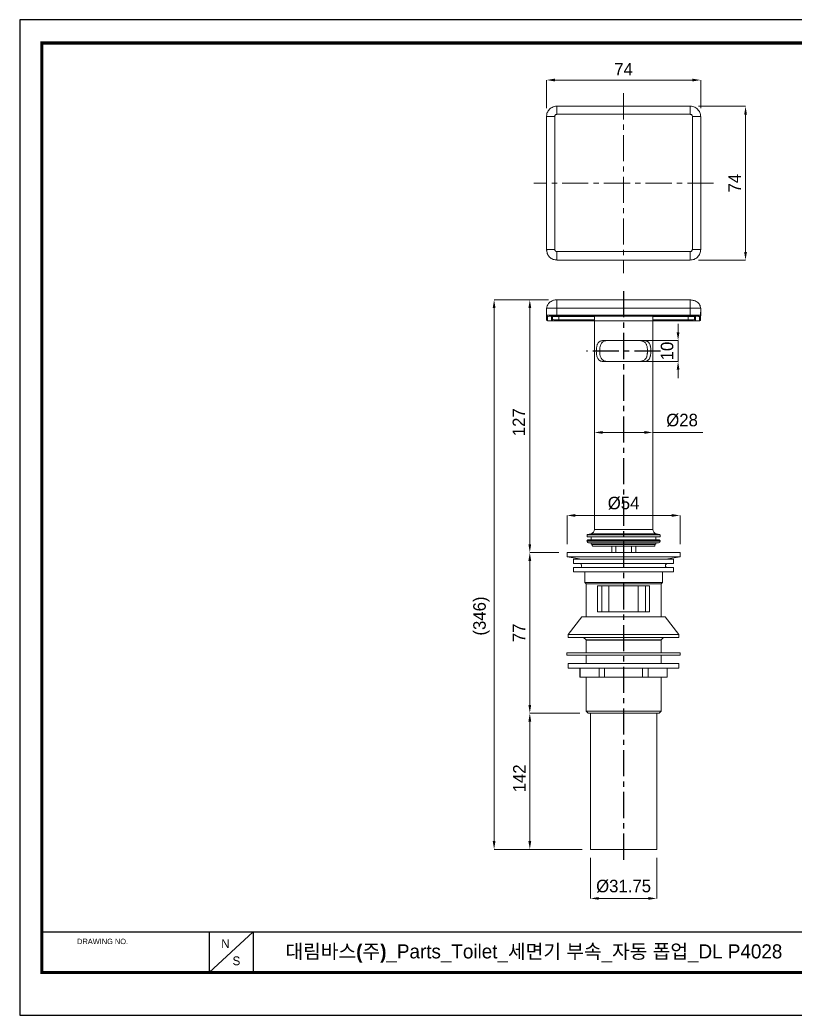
# Model space of a CAD drawing. Extents: x 0 to 651, y 0 to 477.
# Drawn here: x 0 to 371.7, y 0 to 477 of the extents above; entities that cross this region are included whole.
import ezdxf

# ---------------------------------------------------------------- set-up
doc = ezdxf.new("R2010")
doc.units = 0
doc.header["$LTSCALE"] = 10
doc.header["$MEASUREMENT"] = 0
doc.header["$PDMODE"] = 3
doc.header["$PDSIZE"] = -10
doc.linetypes.add('CENTER', pattern=[2, 1.25, -0.25, 0.25, -0.25])
doc.layers.get('0').update_dxf_attribs({"linetype": 'CONTINUOUS'})
doc.layers.get('DEFPOINTS').update_dxf_attribs({"linetype": 'CONTINUOUS'})
doc.styles.add('Daelim Dimension', font='')
doc.styles.get('Daelim Dimension').set_extended_font_data('나눔고딕')
doc.dimstyles.new('DEFAULT', dxfattribs={"dimscale": 2, "dimtxt": 2, "dimasz": 2, "dimexe": 0, "dimexo": 2, "dimgap": 1, "dimtad": 1, "dimdec": 0, "dimzin": 9, "dimdsep": 46, "dimtxsty": 'Daelim Dimension', "dimcen": 0.5, "dimclrd": 5, "dimclre": 5, "dimclrt": 256, "dimadec": 1, "dimazin": 0, "dimtfac": 1, "dimtdec": 0, "dimtix": 1, "dimtmove": 0, "dimatfit": 3, "dimfxl": 1, "dimtolj": 1, "dimtzin": 1, "dimlwd": 9, "dimlwe": 9, "dimarcsym": 0})

# ---------------------------------------------------------------- blocks, each defined once
blk = doc.blocks.new('*D1')
at = {"color": 5, "lineweight": 9, "ltscale": 0.5, "transparency": 16777216}
for p, q in [((325.42, 435.63), (347.93, 435.63)), ((347.93, 431.63), (347.93, 365.83)), ((325.42, 361.83), (347.93, 361.83))]:
    blk.add_line(p, q, dxfattribs=at)
at = {"color": 5, "ltscale": 0.5, "transparency": 16777216}
for points in [[(347.27, 431.63), (348.6, 431.63), (347.93, 435.63)], [(347.27, 365.83), (348.6, 365.83), (347.93, 361.83)]]:
    blk.add_solid(points, dxfattribs=at)
at = {"layer": 'DEFPOINTS', "color": 0, "ltscale": 0.5, "transparency": 16777216}
for p in [(321.42, 435.63), (321.42, 361.83), (347.93, 361.83)]:
    blk.add_point(p, dxfattribs=at)
at = {"color": 7, "ltscale": 0.5, "transparency": 16777216, "insert": (342.73, 398.73), "char_height": 6, "attachment_point": 5, "rotation": 90, "style": 'Daelim Dimension'}
blk.add_mtext('\\A1;74', dxfattribs=at)
blk = doc.blocks.new('*D2')
at = {"color": 5, "lineweight": 9, "ltscale": 0.5, "transparency": 16777216}
for p, q in [((252.49, 434.63), (252.49, 448.18)), ((256.49, 448.18), (322.42, 448.18)), ((326.42, 434.63), (326.42, 448.18))]:
    blk.add_line(p, q, dxfattribs=at)
at = {"color": 5, "ltscale": 0.5, "transparency": 16777216}
for points in [[(256.49, 448.84), (256.49, 447.51), (252.49, 448.18)], [(322.42, 448.84), (322.42, 447.51), (326.42, 448.18)]]:
    blk.add_solid(points, dxfattribs=at)
at = {"layer": 'DEFPOINTS', "color": 0, "ltscale": 0.5, "transparency": 16777216}
for p in [(326.42, 448.18), (252.49, 430.63), (326.42, 430.63)]:
    blk.add_point(p, dxfattribs=at)
at = {"color": 7, "ltscale": 0.5, "transparency": 16777216, "insert": (289.45, 453.38), "char_height": 6, "attachment_point": 5, "style": 'Daelim Dimension'}
blk.add_mtext('\\A1;74', dxfattribs=at)
blk = doc.blocks.new('*D0')
at = {"color": 5, "lineweight": 9, "ltscale": 0.5, "transparency": 16777216}
for p, q in [((273.58, 75.45), (273.58, 55.92)), ((305.33, 75.45), (305.33, 55.92)), ((277.58, 55.92), (301.33, 55.92))]:
    blk.add_line(p, q, dxfattribs=at)
at = {"color": 5, "ltscale": 0.5, "transparency": 16777216}
for points in [[(277.58, 56.59), (277.58, 55.26), (273.58, 55.92)], [(301.33, 56.59), (301.33, 55.26), (305.33, 55.92)]]:
    blk.add_solid(points, dxfattribs=at)
at = {"layer": 'DEFPOINTS', "color": 0, "ltscale": 0.5, "transparency": 16777216}
for p in [(273.58, 79.45), (305.33, 79.45), (305.33, 55.92)]:
    blk.add_point(p, dxfattribs=at)
at = {"color": 7, "ltscale": 0.5, "transparency": 16777216, "insert": (289.45, 61.76), "char_height": 6, "attachment_point": 5, "style": 'Daelim Dimension'}
blk.add_mtext('\\A1;%%C31.75', dxfattribs=at)
blk = doc.blocks.new('*D3')
at = {"color": 5, "lineweight": 9, "ltscale": 0.5, "transparency": 16777216}
for p, q in [((258.35, 221.68), (244.49, 221.68)), ((244.49, 217.68), (244.49, 148.68)), ((268.45, 144.68), (244.49, 144.68))]:
    blk.add_line(p, q, dxfattribs=at)
at = {"color": 5, "ltscale": 0.5, "transparency": 16777216}
for points in [[(243.82, 217.68), (245.16, 217.68), (244.49, 221.68)], [(243.82, 148.68), (245.16, 148.68), (244.49, 144.68)]]:
    blk.add_solid(points, dxfattribs=at)
at = {"layer": 'DEFPOINTS', "color": 0, "ltscale": 0.5, "transparency": 16777216}
for p in [(262.35, 221.68), (244.49, 144.68), (272.45, 144.68)]:
    blk.add_point(p, dxfattribs=at)
at = {"color": 7, "ltscale": 0.5, "transparency": 16777216, "insert": (239.29, 183.18), "char_height": 6, "attachment_point": 5, "rotation": 90, "style": 'Daelim Dimension'}
blk.add_mtext('\\A1;77', dxfattribs=at)
blk = doc.blocks.new('*D4')
at = {"color": 5, "lineweight": 9, "ltscale": 0.5, "transparency": 16777216}
for p, q in [((262.35, 225.68), (262.35, 239.49)), ((266.35, 239.49), (312.55, 239.49)), ((316.55, 225.68), (316.55, 239.49))]:
    blk.add_line(p, q, dxfattribs=at)
at = {"color": 5, "ltscale": 0.5, "transparency": 16777216}
for points in [[(266.35, 240.15), (266.35, 238.82), (262.35, 239.49)], [(312.55, 240.15), (312.55, 238.82), (316.55, 239.49)]]:
    blk.add_solid(points, dxfattribs=at)
at = {"layer": 'DEFPOINTS', "color": 0, "ltscale": 0.5, "transparency": 16777216}
for p in [(316.55, 239.49), (262.35, 221.68), (316.55, 221.68)]:
    blk.add_point(p, dxfattribs=at)
at = {"color": 7, "ltscale": 0.5, "transparency": 16777216, "insert": (289.45, 245.32), "char_height": 6, "attachment_point": 5, "style": 'Daelim Dimension'}
blk.add_mtext('\\A1;%%c54', dxfattribs=at)
blk = doc.blocks.new('*D5')
at = {"color": 5, "lineweight": 9, "ltscale": 0.5, "transparency": 16777216}
for p, q in [((315.58, 327.29), (315.58, 331.29)), ((293.45, 323.29), (315.58, 323.29)), ((315.58, 323.29), (315.58, 313.29)), ((293.45, 313.29), (315.58, 313.29)), ((315.58, 309.29), (315.58, 305.29))]:
    blk.add_line(p, q, dxfattribs=at)
at = {"color": 5, "ltscale": 0.5, "transparency": 16777216}
for points in [[(314.91, 327.29), (316.24, 327.29), (315.58, 323.29)], [(314.91, 309.29), (316.24, 309.29), (315.58, 313.29)]]:
    blk.add_solid(points, dxfattribs=at)
at = {"layer": 'DEFPOINTS', "color": 0, "ltscale": 0.5, "transparency": 16777216}
for p in [(289.45, 323.29), (289.45, 313.29), (315.58, 313.29)]:
    blk.add_point(p, dxfattribs=at)
at = {"color": 7, "ltscale": 0.5, "transparency": 16777216, "insert": (310.33, 318.29), "char_height": 6, "attachment_point": 5, "rotation": 90, "style": 'Daelim Dimension'}
blk.add_mtext('\\A1;10', dxfattribs=at)
blk = doc.blocks.new('*D6')
at = {"color": 5, "lineweight": 9, "ltscale": 0.5, "transparency": 16777216}
for p, q in [((275.45, 278.79), (275.45, 279.27)), ((279.45, 279.27), (299.45, 279.27)), ((303.45, 278.79), (303.45, 279.27)), ((303.45, 279.27), (327.53, 279.27))]:
    blk.add_line(p, q, dxfattribs=at)
at = {"color": 5, "ltscale": 0.5, "transparency": 16777216}
for points in [[(279.45, 279.94), (279.45, 278.61), (275.45, 279.27)], [(299.45, 279.94), (299.45, 278.61), (303.45, 279.27)]]:
    blk.add_solid(points, dxfattribs=at)
at = {"layer": 'DEFPOINTS', "color": 0, "ltscale": 0.5, "transparency": 16777216}
for p in [(275.45, 282.79), (303.45, 282.79), (303.45, 279.27)]:
    blk.add_point(p, dxfattribs=at)
at = {"color": 7, "ltscale": 0.5, "transparency": 16777216, "insert": (317.5, 285.1), "char_height": 6, "attachment_point": 5, "style": 'Daelim Dimension'}
blk.add_mtext('\\A1;%%c28', dxfattribs=at)
blk = doc.blocks.new('*D8')
at = {"color": 5, "lineweight": 9, "ltscale": 0.5, "transparency": 16777216}
for p, q in [((253.48, 342.89), (244.49, 342.89)), ((244.49, 225.68), (244.49, 338.89)), ((258.35, 221.68), (244.49, 221.68))]:
    blk.add_line(p, q, dxfattribs=at)
at = {"color": 5, "ltscale": 0.5, "transparency": 16777216}
for points in [[(243.82, 338.89), (245.16, 338.89), (244.49, 342.89)], [(243.82, 225.68), (245.16, 225.68), (244.49, 221.68)]]:
    blk.add_solid(points, dxfattribs=at)
at = {"layer": 'DEFPOINTS', "color": 0, "ltscale": 0.5, "transparency": 16777216}
for p in [(244.49, 342.89), (257.48, 342.89), (262.35, 221.68)]:
    blk.add_point(p, dxfattribs=at)
at = {"color": 7, "ltscale": 0.5, "transparency": 16777216, "insert": (239.25, 284.15), "char_height": 6, "attachment_point": 5, "rotation": 90, "style": 'Daelim Dimension'}
blk.add_mtext('\\A1;127', dxfattribs=at)
blk = doc.blocks.new('*D9')
at = {"color": 5, "lineweight": 9, "ltscale": 0.5, "transparency": 16777216}
for p, q in [((253.48, 342.89), (227.38, 342.89)), ((227.38, 338.89), (227.38, 83.45)), ((269.58, 79.45), (227.38, 79.45))]:
    blk.add_line(p, q, dxfattribs=at)
at = {"color": 5, "ltscale": 0.5, "transparency": 16777216}
for points in [[(226.71, 338.89), (228.05, 338.89), (227.38, 342.89)], [(226.71, 83.45), (228.05, 83.45), (227.38, 79.45)]]:
    blk.add_solid(points, dxfattribs=at)
at = {"layer": 'DEFPOINTS', "color": 0, "ltscale": 0.5, "transparency": 16777216}
for p in [(257.48, 342.89), (227.38, 79.45), (273.58, 79.45)]:
    blk.add_point(p, dxfattribs=at)
at = {"color": 7, "ltscale": 0.5, "transparency": 16777216, "insert": (221.27, 191.27), "char_height": 6, "attachment_point": 5, "rotation": 90, "style": 'Daelim Dimension'}
blk.add_mtext('\\A1;(346)', dxfattribs=at)

msp = doc.modelspace()

# ---------------------------------------------------------------- linework, layer by layer
at = {"color": 1, "linetype": 'CENTER', "lineweight": 0}
for p, q in [((289.45, 441.81), (289.45, 355.65)), ((332.53, 398.73), (246.37, 398.73))]:
    msp.add_line(p, q, dxfattribs=at)
at = {"color": 7, "linetype": 'Continuous', "lineweight": 15}
for p, q in [((321.42, 435.63), (257.48, 435.63)), ((257.49, 435.63), (257.49, 435.61)), ((321.42, 435.61), (321.42, 435.63)), ((252.49, 430.63), (252.49, 366.83)), ((256.49, 430.76), (256.49, 366.96)), ((321.42, 431.76), (257.49, 431.76)), ((322.42, 366.96), (322.42, 430.76)), ((326.42, 366.83), (326.42, 430.63)), ((252.49, 366.83), (252.61, 366.85)), ((257.49, 365.96), (321.42, 365.96)), ((326.29, 366.85), (326.42, 366.83)), ((257.49, 361.9), (257.49, 361.83)), ((257.49, 361.83), (321.42, 361.83)), ((321.42, 361.83), (321.42, 361.9)), ((252.49, 338.83), (252.59, 338.83)), ((252.52, 335.36), (252.49, 338.83)), ((252.49, 336.82), (252.49, 338.83)), ((321.42, 342.89), (257.48, 342.89)), ((257.49, 342.88), (257.49, 342.84)), ((257.49, 338.86), (321.42, 338.86)), ((257.49, 338.86), (257.52, 335.5)), ((321.39, 335.5), (321.42, 338.86)), ((321.42, 342.84), (321.42, 342.88)), ((326.31, 338.83), (326.42, 338.83)), ((326.42, 338.83), (326.39, 335.36)), ((326.42, 338.83), (326.42, 336.82)), ((252.49, 336.82), (252.52, 333.35)), ((252.52, 335.36), (252.62, 335.38)), ((252.52, 333.35), (252.52, 335.36)), ((252.61, 335.39), (252.59, 335.1)), ((253.02, 332.86), (253.02, 334.86)), ((254.91, 332.89), (254.91, 334.84)), ((255.41, 333.38), (255.41, 334.82)), ((255.43, 334.82), (255.41, 334.82)), ((255.41, 333.38), (255.43, 334.82)), ((257.52, 335.5), (321.39, 335.5)), ((257.52, 335), (321.39, 335)), ((258.41, 334.95), (320.49, 334.95)), ((258.41, 334.95), (320.49, 334.95)), ((258.43, 334.82), (258.41, 333.27)), ((275.45, 334.95), (275.45, 332.79)), ((303.45, 332.79), (303.45, 334.95)), ((320.49, 333.27), (320.48, 334.82)), ((323.49, 334.82), (323.48, 334.82)), ((323.48, 334.82), (323.49, 333.38)), ((323.49, 334.82), (323.49, 333.38)), ((323.99, 334.84), (323.99, 332.89)), ((325.89, 334.86), (325.89, 332.86)), ((326.39, 333.35), (326.42, 336.82)), ((326.39, 335.36), (326.39, 333.35)), ((255.48, 333.36), (255.41, 333.38)), ((257.51, 332.72), (275.45, 332.72)), ((275.45, 332.72), (257.52, 332.72)), ((275.45, 332.79), (275.45, 232.79)), ((275.45, 332.79), (303.45, 332.79)), ((303.45, 232.79), (303.45, 332.79)), ((303.45, 332.72), (321.39, 332.72)), ((323.49, 333.38), (323.42, 333.36)), ((279.65, 323.29), (299.25, 323.29)), ((299.25, 313.29), (279.65, 313.29)), ((271.95, 230.13), (271.95, 229.29)), ((306.95, 229.29), (271.95, 229.29)), ((273.73, 230.67), (272.11, 230.33)), ((273.95, 229.29), (273.95, 227.79)), ((275.45, 232.79), (303.45, 232.79)), ((304.95, 227.79), (304.95, 229.29)), ((306.79, 230.33), (305.17, 230.67)), ((306.95, 229.29), (306.95, 230.13)), ((272.35, 227.79), (271.85, 227.29)), ((271.85, 227.29), (271.93, 227.08)), ((280.05, 227.29), (271.85, 227.29)), ((303.91, 227.79), (272.35, 227.79)), ((273.95, 226.29), (273.95, 225.69)), ((302.56, 225.69), (273.95, 225.69)), ((274.45, 225.59), (274.45, 224.99)), ((307.05, 227.29), (280.05, 227.29)), ((283.77, 221.68), (283.77, 224.79)), ((285.68, 221.68), (285.68, 224.79)), ((293.23, 224.79), (293.23, 221.68)), ((295.4, 221.68), (295.4, 224.79)), ((304.95, 225.69), (302.56, 225.69)), ((306.55, 227.79), (303.91, 227.79)), ((304.45, 224.99), (304.45, 225.59)), ((304.95, 225.69), (304.95, 226.29)), ((307.05, 227.29), (306.55, 227.79)), ((306.98, 227.08), (307.05, 227.29)), ((262.35, 221.68), (262.35, 219.68)), ((316.55, 221.68), (262.35, 221.68)), ((262.35, 219.68), (269.2, 218.47)), ((316.55, 219.68), (262.35, 219.68)), ((309.71, 218.47), (316.55, 219.68)), ((316.55, 219.68), (316.55, 221.68)), ((265.45, 218.46), (265.45, 216.46)), ((313.45, 218.46), (265.45, 218.46)), ((265.45, 216.46), (313.45, 216.46)), ((269.2, 218.47), (269.28, 218.46)), ((309.63, 218.46), (309.71, 218.47)), ((313.45, 216.46), (313.45, 218.46)), ((265.45, 214.46), (265.45, 212.46)), ((313.45, 214.46), (265.45, 214.46)), ((313.45, 212.46), (265.45, 212.46)), ((270.85, 212.46), (270.85, 207.28)), ((308.05, 207.28), (308.05, 212.46)), ((313.45, 212.46), (313.45, 214.46)), ((270.85, 207.28), (271.45, 206.68)), ((308.05, 207.28), (270.85, 207.28)), ((271.45, 206.68), (271.45, 190.96)), ((307.45, 206.68), (271.45, 206.68)), ((277, 205.68), (301.9, 205.68)), ((277, 193.28), (277, 205.68)), ((278.97, 205.68), (278.97, 193.28)), ((282.45, 205.68), (282.45, 193.28)), ((296.45, 193.28), (296.45, 205.68)), ((299.94, 193.28), (299.94, 205.68)), ((301.9, 205.68), (301.9, 193.28)), ((307.45, 206.68), (308.05, 207.28)), ((307.45, 190.96), (307.45, 206.68)), ((269.45, 190.96), (262.95, 182.46)), ((309.45, 190.96), (269.45, 190.96)), ((301.9, 193.28), (277, 193.28)), ((315.95, 182.46), (309.45, 190.96)), ((262.95, 182.46), (262.95, 180.96)), ((315.95, 182.46), (262.95, 182.46)), ((315.95, 180.96), (315.95, 182.46)), ((315.95, 180.96), (262.95, 180.96)), ((270.25, 180.96), (271.45, 179.84)), ((271.45, 179.84), (271.45, 173.66)), ((307.45, 179.84), (308.65, 180.96)), ((307.45, 173.66), (307.45, 179.84)), ((262.3, 173.66), (262.3, 172.46)), ((316.6, 173.66), (262.3, 173.66)), ((316.6, 172.46), (262.3, 172.46)), ((271.45, 172.46), (271.45, 168.51)), ((307.45, 168.51), (307.45, 172.46)), ((316.6, 172.46), (316.6, 173.66)), ((262.95, 168.51), (262.95, 166.31)), ((262.95, 168.51), (315.95, 168.51)), ((315.95, 166.31), (315.95, 168.51)), ((262.95, 166.31), (315.95, 166.31)), ((268.55, 166.31), (268.55, 161.91)), ((268.61, 166.31), (268.61, 161.91)), ((277.74, 166.31), (277.74, 161.91)), ((280.32, 166.31), (280.32, 161.91)), ((298.58, 166.31), (298.58, 161.91)), ((301.17, 166.31), (301.17, 161.91)), ((310.3, 166.31), (310.3, 161.91)), ((310.35, 161.91), (310.35, 166.31)), ((268.61, 161.91), (268.55, 161.91)), ((268.61, 161.91), (277.74, 161.91)), ((271.45, 161.91), (271.45, 145.68)), ((277.74, 161.91), (280.32, 161.91)), ((280.32, 161.91), (298.58, 161.91)), ((298.58, 161.91), (301.17, 161.91)), ((301.17, 161.91), (310.3, 161.91)), ((307.45, 145.68), (307.45, 161.91)), ((310.3, 161.91), (310.35, 161.91)), ((271.45, 145.68), (272.45, 144.68)), ((271.45, 145.68), (307.45, 145.68)), ((272.45, 144.68), (306.45, 144.68)), ((273.58, 144.68), (273.58, 79.45)), ((305.33, 79.45), (305.33, 144.68)), ((306.45, 144.68), (307.45, 145.68)), ((273.58, 79.45), (305.33, 79.45))]:
    msp.add_line(p, q, dxfattribs=at)
at = {"color": 8, "linetype": 'Continuous', "lineweight": 15}
for p, q in [((252.52, 366.86), (252.63, 365.9)), ((326.28, 365.9), (326.39, 366.86)), ((258.43, 334.95), (258.43, 334.82)), ((275.45, 334.82), (258.43, 334.82)), ((320.48, 334.82), (303.45, 334.82)), ((320.48, 334.95), (320.48, 334.82)), ((325.89, 334.86), (325.64, 334.9)), ((275.45, 333.27), (258.41, 333.27)), ((275.45, 332.78), (258.41, 332.78)), ((320.49, 333.27), (303.45, 333.27)), ((320.49, 332.78), (303.45, 332.78)), ((321.39, 332.72), (303.45, 332.72)), ((306.95, 230.13), (271.95, 230.13)), ((306.79, 230.33), (272.11, 230.33)), ((305.17, 230.67), (273.73, 230.67)), ((306.98, 227.08), (271.93, 227.08)), ((274.45, 225.59), (304.45, 225.59)), ((269.2, 218.47), (289.45, 218.47)), ((289.45, 218.47), (309.71, 218.47))]:
    msp.add_line(p, q, dxfattribs=at)
at = {"color": 1, "linetype": 'CENTER'}
for p, q in [((289.45, 346.96), (289.45, 74.32)), ((307.16, 318.29), (271.74, 318.29))]:
    msp.add_line(p, q, dxfattribs=at)
msp.add_line((271.45, 179.84), (307.45, 179.84))
at = {"color": 5, "lineweight": 9, "ltscale": 0.5}
for p, q in [((268.45, 144.68), (244.49, 144.68)), ((244.49, 83.45), (244.49, 140.68)), ((269.58, 79.45), (244.49, 79.45))]:
    msp.add_line(p, q, dxfattribs=at)
at = {"color": 5}
msp.add_line((10.47, 39.97), (534.66, 39.97), dxfattribs=at)
at = {"color": 5, "ltscale": 40}
for p, q in [((90.82, 39.97), (90.82, 20.35)), ((90.82, 39.97), (90.82, 20.35)), ((111.81, 39.97), (90.82, 20.35)), ((111.81, 39.97), (90.82, 20.35)), ((111.81, 39.97), (111.81, 20.35)), ((111.81, 39.97), (111.81, 20.35))]:
    msp.add_line(p, q, dxfattribs=at)
at = {"ltscale": 0.5}
msp.add_lwpolyline([(0, 0), (651, 0), (651, 477), (0, 477)], close=True, dxfattribs=at)
at = {"color": 5, "linetype": 'ByBlock', "lineweight": 200, "const_width": 1.5}
msp.add_lwpolyline([(10.47, 20.42), (640.47, 20.42), (640.47, 465.92), (10.47, 465.92)], close=True, dxfattribs=at)
at = {"color": 7, "linetype": 'Continuous', "lineweight": 15}
for centre, radius, start, end in [((256.93, 248.71), 86.12, 89.0023, 90.9982), ((272.15, 230.13), 0.2, 102, 180), ((273.28, 232.79), 2.17, 282, 0), ((305.62, 232.79), 2.17, 180, 258), ((306.75, 230.13), 0.2, 0, 78), ((273.06, 227.49), 1.2, 199.9999, 270), ((274.65, 225.59), 0.2, 150, 180), ((274.65, 224.99), 0.2, 180, 270), ((304.25, 224.99), 0.2, 270, 0), ((304.25, 225.59), 0.2, 0, 30), ((305.85, 227.49), 1.2, 270, 340.0001), ((268.35, 215.46), 1, 270, 90), ((310.55, 215.46), 1, 90, 270)]:
    msp.add_arc(centre, radius, start, end, dxfattribs=at)
for points, knots in [([(257.49, 435.63), (257.08, 435.6), (256.29, 435.55), (255.21, 435.13), (254.3, 434.53), (253.38, 433.6), (252.64, 432.28), (252.54, 431.15), (252.49, 430.63)], [0, 0, 0, 0, 0.154907, 0.301338, 0.439286, 0.568745, 0.801199, 1, 1, 1, 1]), ([(326.42, 430.63), (326.37, 431.16), (326.26, 432.3), (325.51, 433.62), (324.58, 434.55), (323.67, 435.14), (322.6, 435.55), (321.82, 435.6), (321.42, 435.63)], [0, 0, 0, 0, 0.201577, 0.434955, 0.564185, 0.70144, 0.846713, 1, 1, 1, 1]), ([(256.49, 430.76), (255.96, 430.76), (254.91, 430.75), (253.58, 430.73), (252.66, 430.68), (252.54, 430.65), (252.49, 430.63)], [0, 0, 0, 0, 0.25, 0.499999, 0.75, 1, 1, 1, 1]), ([(256.49, 430.76), (256.5, 430.89), (256.53, 431.15), (256.76, 431.48), (257.09, 431.71), (257.36, 431.74), (257.49, 431.76)], [0, 0, 0, 0, 0.25, 0.500001, 0.750001, 1, 1, 1, 1]), ([(321.42, 431.76), (321.55, 431.74), (321.81, 431.71), (322.14, 431.48), (322.37, 431.15), (322.4, 430.89), (322.42, 430.76)], [0, 0, 0, 0, 0.25, 0.499999, 0.75, 1, 1, 1, 1]), ([(326.42, 430.63), (326.36, 430.65), (326.25, 430.68), (325.33, 430.73), (324, 430.75), (322.94, 430.76), (322.42, 430.76)], [0, 0, 0, 0, 0.25, 0.5, 0.75, 1, 1, 1, 1]), ([(252.54, 366.89), (252.6, 366.27), (252.69, 365.3), (253.31, 364.13), (253.96, 363.32), (254.76, 362.68), (255.93, 362.05), (256.9, 361.96), (257.53, 361.89)], [0, 0, 0, 0, 0.239063, 0.368014, 0.499795, 0.631605, 0.760636, 1, 1, 1, 1]), ([(257.49, 365.96), (257.36, 365.97), (257.17, 365.99), (256.93, 366.12), (256.77, 366.24), (256.65, 366.4), (256.52, 366.64), (256.5, 366.83), (256.49, 366.96)], [0, 0, 0, 0, 0.239443, 0.369893, 0.5, 0.63045, 0.760557, 1, 1, 1, 1]), ([(321.38, 361.89), (322.01, 361.96), (322.98, 362.05), (324.14, 362.68), (324.95, 363.32), (325.59, 364.13), (326.21, 365.3), (326.31, 366.27), (326.37, 366.9)], [0, 0, 0, 0, 0.239368, 0.368402, 0.500213, 0.631996, 0.760945, 1, 1, 1, 1]), ([(322.42, 366.96), (322.4, 366.83), (322.37, 366.56), (322.14, 366.23), (321.81, 366), (321.55, 365.97), (321.42, 365.96)], [0, 0, 0, 0, 0.250002, 0.5, 0.75, 1, 1, 1, 1]), ([(257.5, 342.84), (257.2, 342.82), (256.4, 342.78), (255.3, 342.43), (254.22, 341.81), (253.38, 341.01), (252.72, 339.94), (252.62, 339.11), (252.57, 338.69)], [0, 0, 0, 0, 0.128159, 0.33348, 0.473763, 0.636813, 0.81581, 1, 1, 1, 1]), ([(326.33, 338.69), (326.32, 339), (326.3, 339.63), (325.95, 340.5), (325.4, 341.26), (324.66, 341.85), (323.8, 342.29), (322.91, 342.57), (322.08, 342.75), (321.62, 342.81), (321.4, 342.84)], [0, 0, 0, 0, 0.124543, 0.253661, 0.387139, 0.522958, 0.657377, 0.785298, 0.90109, 1, 1, 1, 1]), ([(252.59, 335.12), (252.58, 335.13), (252.53, 335.2), (252.52, 335.29), (252.52, 335.36)], [0, 0, 0, 0, 0.236042, 1, 1, 1, 1]), ([(257.52, 335), (256.93, 335), (255.75, 335), (254.26, 334.96), (253.22, 334.92), (253.09, 334.88), (253.02, 334.86)], [0, 0, 0, 0, 0.249998, 0.499997, 0.749998, 1, 1, 1, 1]), ([(254.91, 334.84), (254.97, 334.85), (255.07, 334.88), (255.88, 334.92), (257.04, 334.94), (257.96, 334.95), (258.41, 334.95)], [0, 0, 0, 0, 0.249987, 0.500189, 0.750296, 1, 1, 1, 1]), ([(257.52, 335.5), (257.52, 335.43), (257.52, 335.31), (257.52, 335.14), (257.52, 335.03), (257.52, 335.01), (257.52, 335)], [0, 0, 0, 0, 0.250009, 0.500012, 0.749997, 1, 1, 1, 1]), ([(320.48, 334.82), (320.87, 334.82), (321.66, 334.83), (322.65, 334.83), (323.34, 334.83), (323.43, 334.82), (323.48, 334.82)], [0, 0, 0, 0, 0.25, 0.5, 0.75, 1, 1, 1, 1]), ([(320.49, 334.95), (320.95, 334.95), (321.87, 334.94), (323.03, 334.92), (323.83, 334.88), (323.94, 334.85), (323.99, 334.84)], [0, 0, 0, 0, 0.250002, 0.500208, 0.750311, 1, 1, 1, 1]), ([(321.39, 335.5), (322.03, 335.49), (323.34, 335.49), (324.96, 335.46), (325.88, 335.42), (326.32, 335.39), (326.36, 335.37), (326.39, 335.36)], [0, 0, 0, 0, 0.24664, 0.499058, 0.725175, 0.856615, 1, 1, 1, 1]), ([(321.39, 335), (321.39, 335.01), (321.39, 335.03), (321.39, 335.14), (321.39, 335.31), (321.39, 335.43), (321.39, 335.5)], [0, 0, 0, 0, 0.249997, 0.499993, 0.750001, 1, 1, 1, 1]), ([(325.64, 334.9), (325.62, 334.9), (325.56, 334.92), (325.16, 334.94), (324.6, 334.96), (323.87, 334.98), (322.83, 335), (321.96, 335), (321.39, 335)], [0, 0, 0, 0, 0.064667, 0.223196, 0.385089, 0.546983, 0.705512, 1, 1, 1, 1]), ([(326.39, 335.36), (326.38, 335.29), (326.36, 335.16), (326.25, 335), (326.08, 334.88), (325.95, 334.87), (325.89, 334.86)], [0, 0, 0, 0, 0.250008, 0.5, 0.749999, 1, 1, 1, 1]), ([(252.52, 333.35), (252.53, 333.29), (252.54, 333.16), (252.66, 333), (252.82, 332.88), (252.95, 332.87), (253.02, 332.86)], [0, 0, 0, 0, 0.2500108, 0.5000047, 0.7500041, 1, 1, 1, 1]), ([(252.53, 333.35), (252.53, 333.31), (252.52, 333.21), (252.6, 333.07), (252.71, 332.95), (252.87, 332.86), (252.98, 332.85), (253.13, 332.82), (253.4, 332.8), (253.84, 332.78), (254.44, 332.75), (255.1, 332.74), (255.7, 332.73), (256.28, 332.72), (256.87, 332.72), (257.3, 332.72), (257.52, 332.72)], [0, 0, 0, 0, 0.013668, 0.041655, 0.064489, 0.086999, 0.14148, 0.212491, 0.312389, 0.433077, 0.556982, 0.667694, 0.757279, 0.829617, 0.912807, 1, 1, 1, 1]), ([(257.52, 332.72), (256.93, 332.72), (255.75, 332.72), (254.26, 332.76), (253.22, 332.8), (253.09, 332.84), (253.02, 332.86)], [0, 0, 0, 0, 0.2499998, 0.4999999, 0.7499999, 1, 1, 1, 1]), ([(255.35, 333.16), (255.36, 333.17), (255.41, 333.23), (255.41, 333.31), (255.41, 333.38)], [0, 0, 0, 0, 0.1800351, 1, 1, 1, 1]), ([(258.41, 332.78), (257.94, 332.78), (257.26, 332.78), (256.73, 332.79), (256.56, 332.79)], [0, 0, 0, 0, 0.690576, 1, 1, 1, 1]), ([(258.41, 332.78), (258.41, 332.78), (258.41, 332.8), (258.41, 332.92), (258.41, 333.08), (258.41, 333.21), (258.41, 333.27)], [0, 0, 0, 0, 0.2499979, 0.5000022, 0.7500004, 1, 1, 1, 1]), ([(320.49, 332.78), (320.49, 332.78), (320.49, 332.8), (320.49, 332.92), (320.49, 333.08), (320.49, 333.21), (320.49, 333.27)], [0, 0, 0, 0, 0.249998, 0.500002, 0.750001, 1, 1, 1, 1]), ([(322.34, 332.79), (322.18, 332.79), (321.64, 332.78), (320.96, 332.78), (320.49, 332.78)], [0, 0, 0, 0, 0.310986, 1, 1, 1, 1]), ([(321.39, 332.72), (321.74, 332.72), (322.22, 332.72), (322.89, 332.73), (323.42, 332.73), (323.98, 332.74), (324.5, 332.76), (324.94, 332.77), (325.3, 332.79), (325.57, 332.8), (325.76, 332.82), (325.9, 332.84), (326, 332.86), (326.13, 332.91), (326.24, 333), (326.33, 333.11), (326.39, 333.24), (326.38, 333.33), (326.38, 333.35)], [0, 0, 0, 0, 0.1391534, 0.1928028, 0.2800094, 0.366403, 0.4547948, 0.541777, 0.6255797, 0.704434, 0.7766868, 0.8410471, 0.899533, 0.9257649, 0.9443262, 0.9645126, 0.9892127, 1, 1, 1, 1]), ([(325.89, 332.86), (325.82, 332.84), (325.68, 332.8), (324.64, 332.76), (323.16, 332.72), (321.98, 332.72), (321.39, 332.72)], [0, 0, 0, 0, 0.25, 0.499999, 0.75, 1, 1, 1, 1]), ([(323.56, 333.15), (323.55, 333.17), (323.5, 333.23), (323.5, 333.31), (323.49, 333.38)], [0, 0, 0, 0, 0.186299, 1, 1, 1, 1]), ([(325.89, 332.86), (325.95, 332.87), (326.08, 332.88), (326.25, 333), (326.36, 333.16), (326.38, 333.29), (326.39, 333.35)], [0, 0, 0, 0, 0.249996, 0.499995, 0.749989, 1, 1, 1, 1]), ([(279.65, 313.29), (279.36, 313.31), (278.77, 313.34), (278.09, 313.6), (277.56, 313.99), (277.18, 314.46), (276.87, 315.06), (276.65, 315.74), (276.5, 316.5), (276.41, 317.27), (276.37, 318.07), (276.38, 318.85), (276.44, 319.63), (276.55, 320.37), (276.71, 321.05), (276.93, 321.65), (277.21, 322.17), (277.57, 322.59), (277.99, 322.92), (278.49, 323.14), (279.04, 323.27), (279.45, 323.29), (279.65, 323.29)], [0, 0, 0, 0, 0.071637, 0.145634, 0.195649, 0.247018, 0.297081, 0.348878, 0.394741, 0.442022, 0.486478, 0.532234, 0.576541, 0.62213, 0.66649, 0.712104, 0.757134, 0.80333, 0.851272, 0.900273, 0.949763, 1, 1, 1, 1]), ([(281.95, 323.29), (281.63, 323.28), (280.96, 323.26), (280.17, 323.05), (279.54, 322.72), (279.06, 322.29), (278.67, 321.73), (278.38, 321.07), (278.18, 320.33), (278.06, 319.57), (278, 318.79), (277.99, 318.01), (278.04, 317.24), (278.13, 316.51), (278.29, 315.82), (278.51, 315.2), (278.8, 314.66), (279.15, 314.2), (279.59, 313.84), (280.18, 313.54), (280.95, 313.33), (281.62, 313.31), (281.95, 313.29)], [0, 0, 0, 0, 0.068557, 0.138898, 0.188588, 0.239565, 0.289322, 0.340913, 0.38506, 0.430632, 0.47255, 0.5157, 0.55734, 0.600185, 0.641851, 0.684699, 0.726901, 0.7702, 0.815018, 0.860822, 0.929386, 1, 1, 1, 1]), ([(296.95, 313.29), (297.12, 313.3), (297.45, 313.3), (297.92, 313.35), (298.38, 313.44), (298.76, 313.57), (299.18, 313.77), (299.53, 314.01), (299.83, 314.31), (300.11, 314.66), (300.34, 315.08), (300.52, 315.55), (300.66, 316.02), (300.77, 316.52), (300.84, 317.03), (300.89, 317.54), (300.91, 318.06), (300.91, 318.58), (300.89, 319.09), (300.84, 319.59), (300.76, 320.08), (300.67, 320.54), (300.54, 320.98), (300.39, 321.38), (300.21, 321.75), (299.99, 322.08), (299.75, 322.37), (299.47, 322.63), (299.15, 322.84), (298.76, 323.02), (298.39, 323.14), (297.94, 323.23), (297.46, 323.29), (297.12, 323.29), (296.95, 323.29)], [0, 0, 0, 0, 0.034191, 0.068565, 0.103608, 0.138941, 0.16372, 0.214001, 0.239593, 0.26438, 0.315002, 0.340943, 0.362941, 0.407765, 0.430656, 0.451548, 0.494051, 0.515715, 0.536469, 0.578681, 0.60019, 0.620958, 0.663186, 0.684693, 0.70573, 0.748458, 0.770179, 0.792526, 0.837819, 0.860779, 0.894933, 0.929374, 0.96458, 1, 1, 1, 1]), ([(299.25, 323.29), (299.4, 323.29), (299.69, 323.28), (300.11, 323.22), (300.51, 323.1), (300.84, 322.94), (301.11, 322.77), (301.33, 322.58), (301.53, 322.36), (301.71, 322.11), (301.93, 321.73), (302.11, 321.3), (302.25, 320.82), (302.36, 320.34), (302.44, 319.83), (302.49, 319.31), (302.52, 318.79), (302.53, 318.26), (302.52, 317.73), (302.49, 317.21), (302.43, 316.71), (302.35, 316.23), (302.25, 315.77), (302.13, 315.34), (301.97, 314.95), (301.79, 314.59), (301.58, 314.28), (301.33, 314.01), (301.06, 313.78), (300.75, 313.59), (300.41, 313.46), (300.05, 313.36), (299.66, 313.3), (299.35, 313.3), (299.25, 313.29)], [0, 0, 0, 0, 0.035709, 0.071659, 0.108497, 0.145712, 0.170649, 0.195738, 0.221336, 0.247127, 0.27207, 0.322954, 0.348985, 0.37184, 0.418378, 0.442122, 0.46428, 0.509354, 0.532324, 0.554408, 0.599325, 0.622212, 0.644321, 0.689279, 0.712173, 0.734621, 0.78021, 0.803384, 0.82729, 0.875743, 0.900306, 0.924999, 0.974844, 1, 1, 1, 1]), ([(280.69, 226.29), (279.88, 226.29), (278.19, 226.29), (276.1, 226.29), (274.42, 226.29), (273.37, 226.29), (273.02, 226.29), (273.06, 226.29), (273.07, 226.29)], [0, 0, 0, 0, 0.181698, 0.374279, 0.574866, 0.779711, 0.984555, 1, 1, 1, 1]), ([(274.65, 224.79), (274.7, 224.79), (274.8, 224.79), (275.48, 224.79), (276.29, 224.79), (277.31, 224.79), (278.91, 224.79), (281.28, 224.79), (283.93, 224.79), (286.69, 224.79), (289.45, 224.79), (292.21, 224.79), (294.49, 224.79), (296.27, 224.79), (298.01, 224.79), (299.99, 224.79), (301.92, 224.79), (303.28, 224.79), (304.11, 224.79), (304.2, 224.79), (304.25, 224.79)], [0, 0, 0, 0, 0.0582484, 0.1199858, 0.1521849, 0.1843725, 0.2500413, 0.31571, 0.3800142, 0.4417516, 0.5, 0.5582484, 0.6199859, 0.6521848, 0.6843725, 0.7500413, 0.81571, 0.8800142, 0.9417516, 1, 1, 1, 1]), ([(305.84, 226.29), (305.83, 226.29), (305.81, 226.29), (305.52, 226.29), (304.79, 226.29), (303.39, 226.29), (301.52, 226.29), (299.14, 226.29), (296.29, 226.29), (293.09, 226.29), (290.28, 226.29), (288.05, 226.29), (285.91, 226.29), (283.37, 226.29), (281.57, 226.29), (280.69, 226.29)], [0, 0, 0, 0, 0.040088, 0.087479, 0.178347, 0.264079, 0.349812, 0.44068, 0.535325, 0.631979, 0.728633, 0.776009, 0.8234, 0.914268, 1, 1, 1, 1])]:
    msp.add_open_spline(points, degree=3, knots=knots, dxfattribs=at)
at = {"color": 8, "linetype": 'Continuous', "lineweight": 15}
for points, knots in [([(257.49, 435.61), (257.49, 435.57), (257.49, 435.48), (257.49, 434.62), (257.49, 433.33), (257.49, 432.28), (257.49, 431.76)], [0, 0, 0, 0, 0.23485, 0.489899, 0.74495, 1, 1, 1, 1]), ([(321.42, 431.76), (321.42, 432.28), (321.42, 433.33), (321.42, 434.62), (321.42, 435.48), (321.42, 435.57), (321.42, 435.61)], [0, 0, 0, 0, 0.255051, 0.510101, 0.76515, 1, 1, 1, 1]), ([(252.61, 366.85), (252.65, 366.86), (252.76, 366.89), (253.59, 366.92), (254.9, 366.95), (255.96, 366.95), (256.49, 366.96)], [0, 0, 0, 0, 0.160452, 0.440301, 0.720151, 1, 1, 1, 1]), ([(257.49, 365.96), (257.49, 365.69), (257.49, 365.15), (257.49, 364.37), (257.49, 363.65), (257.49, 363.02), (257.49, 362.49), (257.49, 362.12), (257.49, 361.93), (257.49, 361.9), (257.49, 361.9)], [0, 0, 0, 0, 0.141374, 0.282748, 0.424122, 0.565496, 0.706869, 0.848244, 0.989618, 1, 1, 1, 1]), ([(321.42, 361.9), (321.42, 361.9), (321.42, 361.93), (321.42, 362.12), (321.42, 362.49), (321.42, 363.02), (321.42, 363.65), (321.42, 364.37), (321.42, 365.15), (321.42, 365.69), (321.42, 365.96)], [0, 0, 0, 0, 0.0103818, 0.1517555, 0.2931306, 0.4345051, 0.5758779, 0.7172524, 0.858626, 1, 1, 1, 1]), ([(322.42, 366.96), (322.95, 366.95), (324, 366.95), (325.32, 366.92), (326.15, 366.89), (326.25, 366.86), (326.29, 366.85)], [0, 0, 0, 0, 0.279852, 0.559703, 0.839555, 1, 1, 1, 1]), ([(252.59, 338.83), (252.6, 338.83), (252.64, 338.83), (253.01, 338.83), (253.91, 338.84), (255.53, 338.85), (256.84, 338.85), (257.49, 338.86)], [0, 0, 0, 0, 0.0251162, 0.1747064, 0.4317882, 0.719259, 1, 1, 1, 1]), ([(257.49, 342.84), (257.49, 342.84), (257.49, 342.82), (257.49, 342.63), (257.49, 342.28), (257.49, 341.77), (257.49, 341.15), (257.49, 340.44), (257.49, 339.66), (257.49, 339.13), (257.49, 338.86)], [0, 0, 0, 0, 0.002727, 0.145196, 0.287663, 0.430131, 0.572597, 0.715066, 0.857534, 1, 1, 1, 1]), ([(321.42, 338.86), (321.42, 339.13), (321.42, 339.66), (321.42, 340.44), (321.42, 341.15), (321.42, 341.77), (321.42, 342.28), (321.42, 342.63), (321.42, 342.82), (321.42, 342.84), (321.42, 342.84)], [0, 0, 0, 0, 0.142588, 0.285179, 0.42777, 0.570361, 0.712951, 0.855542, 0.998132, 1, 1, 1, 1]), ([(321.42, 338.86), (322.06, 338.85), (323.37, 338.85), (325, 338.84), (325.89, 338.83), (326.27, 338.83), (326.31, 338.83), (326.31, 338.83)], [0, 0, 0, 0, 0.27947, 0.565115, 0.820479, 0.969333, 1, 1, 1, 1]), ([(253.02, 334.86), (252.95, 334.87), (252.82, 334.88), (252.67, 334.98), (252.61, 335.08), (252.59, 335.12)], [0, 0, 0, 0, 0.371599, 0.743205, 1, 1, 1, 1]), ([(252.62, 335.38), (252.63, 335.38), (252.67, 335.39), (253.04, 335.42), (253.94, 335.46), (255.56, 335.49), (256.87, 335.49), (257.52, 335.5)], [0, 0, 0, 0, 0.0295406, 0.1784471, 0.434621, 0.7205837, 1, 1, 1, 1]), ([(254.91, 332.89), (254.98, 332.89), (255.11, 332.91), (255.27, 333.01), (255.32, 333.11), (255.35, 333.16)], [0, 0, 0, 0, 0.359647, 0.719306, 1, 1, 1, 1]), ([(256.56, 332.79), (256.35, 332.8), (255.73, 332.81), (255.08, 332.84), (254.97, 332.87), (254.91, 332.89)], [0, 0, 0, 0, 0.216555, 0.608499, 1, 1, 1, 1]), ([(258.41, 333.27), (258.02, 333.27), (257.24, 333.27), (256.26, 333.3), (255.73, 333.33), (255.5, 333.35), (255.48, 333.36), (255.48, 333.36)], [0, 0, 0, 0, 0.281137, 0.568905, 0.826265, 0.975913, 1, 1, 1, 1]), ([(323.42, 333.36), (323.36, 333.35), (323.2, 333.33), (322.63, 333.3), (321.67, 333.27), (320.88, 333.27), (320.49, 333.27)], [0, 0, 0, 0, 0.153351, 0.41705, 0.71192, 1, 1, 1, 1]), ([(323.99, 332.89), (323.94, 332.87), (323.83, 332.84), (323.17, 332.81), (322.56, 332.8), (322.34, 332.79)], [0, 0, 0, 0, 0.3922003, 0.7845405, 1, 1, 1, 1]), ([(323.99, 332.89), (323.93, 332.89), (323.8, 332.91), (323.64, 333.01), (323.58, 333.11), (323.56, 333.15)], [0, 0, 0, 0, 0.360866, 0.721738, 1, 1, 1, 1])]:
    msp.add_open_spline(points, degree=3, knots=knots, dxfattribs=at)
at = {"color": 5, "ltscale": 0.5}
for points in [[(243.82, 140.68), (245.16, 140.68), (244.49, 144.68)], [(243.82, 83.45), (245.16, 83.45), (244.49, 79.45)]]:
    msp.add_solid(points, dxfattribs=at)

# ---------------------------------------------------------------- texts
at = {"color": 5, "ltscale": 40, "style": 'Daelim Dimension'}
msp.add_text('DRAWING NO.', height=2.569, dxfattribs=at).set_placement((27.44, 34.03))
at = {"color": 7, "ltscale": 0.5, "insert": (239.49, 113.47), "char_height": 6, "attachment_point": 5, "rotation": 90, "style": 'Daelim Dimension'}
msp.add_mtext('\\A1;142', dxfattribs=at)
at = {"char_height": 4.2, "width": 5.8673, "attachment_point": 1, "style": 'Daelim Dimension'}
for s, insert in [('N', (96.53, 36.29)), ('S', (101.94, 28.11))]:
    msp.add_mtext(s, dxfattribs=dict(at, insert=insert))
at = {"color": 2, "insert": (127.34, 33.92), "char_height": 6.7566, "width": 359.9911, "attachment_point": 1, "style": 'Daelim Dimension'}
msp.add_mtext('{\\fPretendard Variable SemiBold|b0|i0|c129|p2;대림바스(주)}_Parts_Toilet_세면기 부속_자동 폽업_DL P4028', dxfattribs=at)

# ---------------------------------------------------------------- dimensions: what is measured, and where the dimension line sits
at = {"ltscale": 0.5}
dim = msp.add_linear_dim(base=(326.42, 448.18), p1=(252.49, 430.63), p2=(326.42, 430.63), dimstyle='DEFAULT', override={"dimtxt": 3, "dimdec": 0, "dimclrd": 5, "dimclre": 5, "dimclrt": 7}, dxfattribs=at)
dim.commit()
dim.dimension.update_dxf_attribs({"geometry": '*D2', "text_midpoint": (289.45, 453.38)})
for base, p1, p2, override, picture, middle in [((347.93, 361.83), (321.42, 435.63), (321.42, 361.83), {"dimtxt": 3, "dimclrt": 7}, '*D1', (347.93, 398.73)), ((315.58, 313.29), (289.45, 323.29), (289.45, 313.29), {"dimtxt": 3, "dimdec": 0, "dimclrd": 5, "dimclre": 5, "dimclrt": 7}, '*D5', (315.58, 318.29)), ((244.49, 144.68), (262.35, 221.68), (272.45, 144.68), {"dimtxt": 3, "dimdec": 0, "dimclrd": 5, "dimclre": 5, "dimclrt": 7}, '*D3', (244.49, 183.18))]:
    dim = msp.add_linear_dim(base=base, p1=p1, p2=p2, angle=90, dimstyle='DEFAULT', override=override, dxfattribs=at)
    dim.commit()
    dim.dimension.update_dxf_attribs({"geometry": picture, "text_midpoint": middle, "dimtype": 128})
for base, p1, p2, text, picture, middle in [((227.38, 79.45), (257.48, 342.89), (273.58, 79.45), '(346)', '*D9', (227.38, 191.27)), ((244.49, 342.89), (262.35, 221.68), (257.48, 342.89), '127', '*D8', (244.49, 284.15))]:
    dim = msp.add_linear_dim(base=base, p1=p1, p2=p2, angle=90, text=text, dimstyle='DEFAULT', override={"dimtxt": 3, "dimdec": 0, "dimclrd": 5, "dimclre": 5, "dimclrt": 7}, dxfattribs=at)
    dim.commit()
    dim.dimension.update_dxf_attribs({"geometry": picture, "text_midpoint": middle, "dimtype": 160})
for base, p1, p2, text, picture, middle in [((303.45, 279.27), (275.45, 282.79), (303.45, 282.79), '%%c<>', '*D6', (317.5, 279.27)), ((316.55, 239.49), (262.35, 221.68), (316.55, 221.68), '%%c<>', '*D4', (289.45, 239.49)), ((305.33, 55.92), (273.58, 79.45), (305.33, 79.45), '%%C31.75', '*D0', (289.45, 55.92))]:
    dim = msp.add_linear_dim(base=base, p1=p1, p2=p2, text=text, dimstyle='DEFAULT', override={"dimtxt": 3, "dimdec": 0, "dimclrd": 5, "dimclre": 5, "dimclrt": 7}, dxfattribs=at)
    dim.commit()
    dim.dimension.update_dxf_attribs({"geometry": picture, "text_midpoint": middle, "dimtype": 128})

doc.saveas('drawing.dxf')
